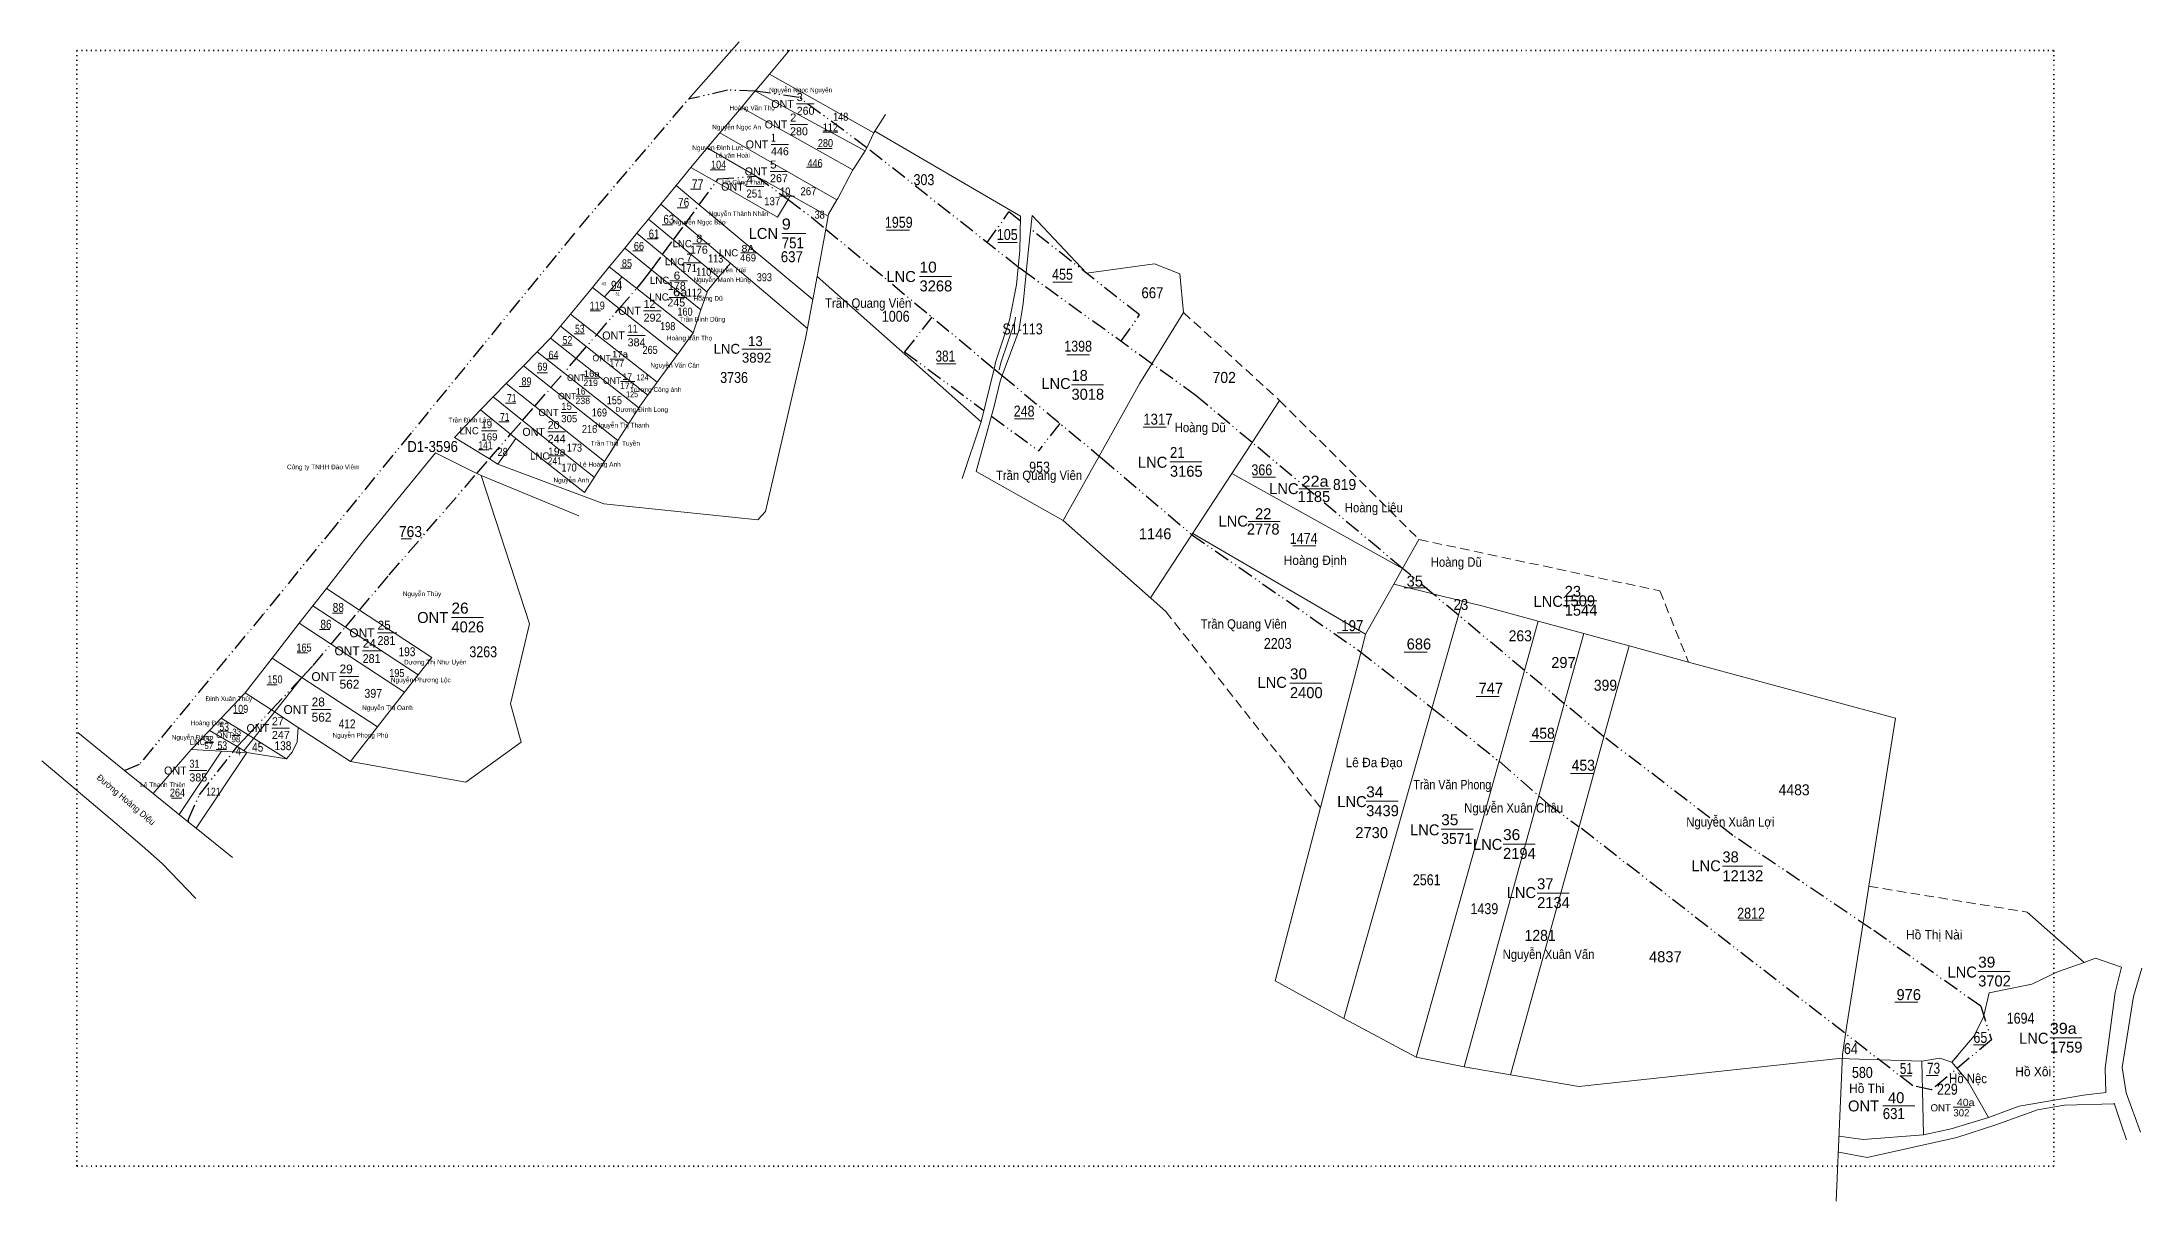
# Model space of a CAD drawing. Header units: metres. Extents: x 536934 to 538680, y 1837488 to 1837881.
# Drawn here: x 538011 to 538680, y 1837511 to 1837881 of the extents above; entities that cross this region are included whole.
import ezdxf
from ezdxf.enums import TextEntityAlignment as Align

# ---------------------------------------------------------------- set-up
doc = ezdxf.new("R2010")
doc.units = ezdxf.units.M
for name, pattern in [('DASH_DOUBLE_DOT', [9.2, 5, -1.2, 0.3, -1.2, 0.3, -1.2]), ('DOTTED', [1.5, 0.3, -1.2]), ('MEDIUM_DASHED', [4.5, 3, -1.5])]:
    doc.linetypes.add(name, pattern=pattern)
for name, color, linetype, lineweight in [('12', 7, 'Continuous', 13), ('22', 7, 'Continuous', 13), ('62', 7, 'Continuous', 13)]:
    doc.layers.add(name, color=color, linetype=linetype, lineweight=lineweight)
doc.layers.add('14', color=7, linetype='Continuous')
doc.layers.add('63', color=7, linetype='Continuous')

msp = doc.modelspace()

# ---------------------------------------------------------------- linework, layer by layer
at = {"layer": '12'}
for p, q in [((538251.52, 1837861.05), (538257.09, 1837861.05)), ((538249.41, 1837854.51), (538254.99, 1837854.51)), ((538243.34, 1837848.14), (538248.91, 1837848.14)), ((538243.03, 1837839.55), (538248.6, 1837839.55)), ((538235.51, 1837834.67), (538241.09, 1837834.67)), ((538218.36, 1837816.39), (538223.93, 1837816.39)), ((538246.78, 1837819.75), (538254.43, 1837819.75)), ((538215.35, 1837810.42), (538220.92, 1837810.42)), ((538233.69, 1837813.58), (538238.71, 1837813.58)), ((538211.09, 1837804.62), (538216.68, 1837804.62)), ((538290.71, 1837806.01), (538300.91, 1837806.01)), ((538210.89, 1837799.31), (538216.48, 1837799.31)), ((538202.72, 1837795.09), (538208.3, 1837795.09)), ((538197.62, 1837787.21), (538203.19, 1837787.21)), ((538234.06, 1837782.83), (538243.24, 1837782.83)), ((538192.05, 1837779.71), (538196.57, 1837779.71)), ((538184, 1837773.63), (538188.52, 1837773.63)), ((538195.4, 1837772.53), (538199.92, 1837772.53)), ((538339.14, 1837771.47), (538349.34, 1837771.47)), ((538176.45, 1837762.66), (538181.46, 1837762.66)), ((538181.14, 1837767.88), (538185.66, 1837767.88)), ((538150.99, 1837756.85), (538156.01, 1837756.85)), ((538172.14, 1837756.46), (538177.71, 1837756.46)), ((538172.38, 1837748.8), (538177.4, 1837748.8)), ((538370.54, 1837746.91), (538380.74, 1837746.91)), ((538411.58, 1837738.3), (538421.78, 1837738.3)), ((538395.43, 1837727.94), (538405.63, 1837727.94)), ((538496.41, 1837702.62), (538506.61, 1837702.62)), ((538141.45, 1837697.29), (538151.65, 1837697.29)), ((538117.88, 1837692.38), (538124.07, 1837692.38)), ((538113.14, 1837686.63), (538119.34, 1837686.63)), ((538105.77, 1837678.44), (538111.97, 1837678.44)), ((538408.8, 1837676.33), (538419, 1837676.33)), ((538084.2, 1837662.02), (538089.78, 1837662.02)), ((538096.87, 1837667.91), (538103.07, 1837667.91)), ((538062.84, 1837657.41), (538065.55, 1837657.41)), ((538071.48, 1837659.7), (538074.19, 1837659.7)), ((538057.89, 1837648.48), (538063.47, 1837648.48)), ((538433.11, 1837638.69), (538443.31, 1837638.69)), ((538457.03, 1837629.81), (538467.23, 1837629.81)), ((538476.75, 1837625.06), (538486.95, 1837625.06)), ((538546.69, 1837617.95), (538559.44, 1837617.95)), ((538487.61, 1837609.38), (538497.81, 1837609.38)), ((538628.23, 1837584.39), (538638.43, 1837584.39)), ((538651.06, 1837563.29), (538661.26, 1837563.29)), ((538597.82, 1837541.54), (538608.02, 1837541.54)), ((538620.28, 1837541.17), (538625.8, 1837541.17))]:
    msp.add_line(p, q, dxfattribs=at)
at = {"layer": '22'}
for p, q in [((538217.01, 1837862.54), (538233.21, 1837880.8)), ((538242.87, 1837870.59), (538276.15, 1837851.8)), ((538233.89, 1837859.96), (538269.47, 1837840.01)), ((538279.88, 1837857.64), (538276.41, 1837852.35)), ((538227.03, 1837851.84), (538264.36, 1837830.46)), ((538276.41, 1837852.35), (538322.85, 1837825.25)), ((538217.81, 1837840.76), (538225.82, 1837836.17)), ((538208.22, 1837829.11), (538215.85, 1837822.64)), ((538249.58, 1837831.93), (538261.59, 1837825.22)), ((538215.85, 1837822.64), (538254.97, 1837789.49)), ((538322.67, 1837814.21), (538322.85, 1837825.25)), ((538325.45, 1837814.71), (538326.58, 1837825.44)), ((538191.79, 1837809.13), (538200.53, 1837802.24)), ((538196.69, 1837815.09), (538205.21, 1837808.2)), ((538230.4, 1837810.31), (538226.65, 1837805.76)), ((538325.45, 1837814.71), (538324.7, 1837807.15)), ((538195.89, 1837805.9), (538190.22, 1837799.54)), ((538310.34, 1837759.67), (538258.04, 1837806.06)), ((538176.22, 1837790.2), (538204.09, 1837768.23)), ((538220.97, 1837795.44), (538218.54, 1837788.05)), ((538168.83, 1837782.04), (538197.92, 1837759.11)), ((538213.53, 1837781.18), (538207.04, 1837772.28)), ((538310.34, 1837759.67), (538314.44, 1837776.63)), ((538150.74, 1837763.46), (538160.33, 1837755.71)), ((538154.7, 1837767.64), (538164.15, 1837760.13)), ((538164.15, 1837760.13), (538186.97, 1837741.99)), ((538310.34, 1837759.67), (538304.3, 1837741.64)), ((538183.9, 1837737.19), (538162.02, 1837754.34)), ((538183.9, 1837737.19), (538193.29, 1837751.87)), ((538336.53, 1837728.24), (538347.98, 1837748.76)), ((538150.92, 1837742.6), (538149.57, 1837743.26)), ((538182.08, 1837729.7), (538150.92, 1837742.6)), ((538156.27, 1837746.16), (538153.53, 1837747.84)), ((538390.23, 1837743.23), (538364.29, 1837703.59)), ((538390.23, 1837743.23), (538444.72, 1837712.93)), ((538369.2, 1837699.23), (538336.53, 1837728.24)), ((538432.93, 1837691.97), (538377.84, 1837724.11)), ((538101.57, 1837706.53), (538112.15, 1837699.62)), ((538093.78, 1837678.17), (538075.22, 1837654.79)), ((538037.24, 1837648.53), (538022.33, 1837660.59)), ((538046.38, 1837641.14), (538058.48, 1837655.18)), ((538064.27, 1837661.29), (538058.48, 1837655.18)), ((538037.24, 1837648.53), (538046.38, 1837641.14)), ((538068.11, 1837654.69), (538054.6, 1837634.49)), ((538076.25, 1837654.28), (538060.07, 1837630.07)), ((538057.63, 1837632.04), (538046.38, 1837641.14)), ((538060.07, 1837630.07), (538057.63, 1837632.04)), ((538060.07, 1837630.07), (538071.63, 1837620.73)), ((538584.93, 1837557.97), (538582.96, 1837511.23)), ((538619.86, 1837555.46), (538621.63, 1837557.5)), ((538624.91, 1837549.48), (538619.86, 1837555.46)), ((538464.31, 1837554.05), (538479.09, 1837551.48)), ((538641.35, 1837541.43), (538631.58, 1837537.89))]:
    msp.add_line(p, q, dxfattribs=at)
at = {"layer": '22', "linetype": 'DASH_DOUBLE_DOT', "lineweight": 25}
for p, q in [((538182.28, 1837821.67), (538217.01, 1837862.54)), ((538312.29, 1837816.82), (538319.17, 1837826.63)), ((538322.83, 1837823.75), (538319.17, 1837826.63)), ((538360.86, 1837793.76), (538326.13, 1837821.15)), ((538294.64, 1837793.09), (538285.93, 1837781.95)), ((538354.93, 1837785.31), (538360.86, 1837793.76)), ((538285.93, 1837781.95), (538311.21, 1837763.28)), ((538313.64, 1837761.48), (538328.59, 1837750.45)), ((538335.42, 1837759.19), (538328.59, 1837750.45)), ((538430.86, 1837686.66), (538454.13, 1837668.41))]:
    msp.add_line(p, q, dxfattribs=at)
at = {"layer": '22', "linetype": 'MEDIUM_DASHED'}
for p, q in [((538369.2, 1837699.23), (538418.52, 1837636.7)), ((538593.39, 1837611.58), (538643.88, 1837603.35))]:
    msp.add_line(p, q, dxfattribs=at)
at = {"layer": '22', "linetype": 'DOTTED', "lineweight": 35}
msp.add_lwpolyline([(538021.97, 1837878.07), (538652.34, 1837878.07), (538652.34, 1837522.31), (538021.97, 1837522.31)], close=True, dxfattribs=at)
at = {"layer": '22'}
for points in [[(538222.96, 1837847.03), (538227.03, 1837851.84), (538233.89, 1837859.96), (538237.8, 1837864.59), (538238.28, 1837865.16), (538242.87, 1837870.59), (538249.28, 1837878.17)], [(538238.28, 1837865.16), (538239.67, 1837864.41), (538273.32, 1837846.14)], [(538276.41, 1837852.35), (538276.15, 1837851.8), (538273.93, 1837847.1), (538273.32, 1837846.14)], [(538173.05, 1837786.34), (538179.4, 1837794.06), (538186.39, 1837802.56), (538191.79, 1837809.13), (538196.69, 1837815.09), (538200.61, 1837819.86), (538204.28, 1837824.32), (538208.22, 1837829.11), (538213.12, 1837835.06), (538217.81, 1837840.76), (538222.96, 1837847.03)], [(538222.96, 1837847.03), (538238.6, 1837838.07), (538249.58, 1837831.93)], [(538273.32, 1837846.14), (538269.72, 1837840.48), (538269.47, 1837840.01)], [(538225.82, 1837836.17), (538245.44, 1837824.93), (538248.76, 1837830.54), (538249.58, 1837831.93)], [(538269.47, 1837840.01), (538264.64, 1837830.94), (538264.36, 1837830.46)], [(538256.69, 1837798.74), (538220.48, 1837828.92), (538213.12, 1837835.06)], [(538264.36, 1837830.46), (538261.71, 1837825.85), (538261.59, 1837825.22)], [(538226.65, 1837805.76), (538212.23, 1837817.72), (538204.28, 1837824.32)], [(538256.69, 1837798.74), (538258.04, 1837806.06), (538260.84, 1837821.17), (538261.59, 1837825.22)], [(538326.58, 1837825.44), (538343.98, 1837807.07), (538365.57, 1837810.07), (538373.69, 1837806.88), (538374.81, 1837794.59)], [(538222.96, 1837801.07), (538208.76, 1837813.01), (538200.61, 1837819.86)], [(538314.44, 1837776.63), (538315.01, 1837779), (538319.38, 1837792.1), (538321.56, 1837803.33), (538322.14, 1837809.05), (538322.67, 1837814.21)], [(538186.39, 1837802.56), (538194.97, 1837795.8), (538213.53, 1837781.18)], [(538205.21, 1837808.2), (538220.97, 1837795.44), (538222.96, 1837801.07)], [(538226.65, 1837805.76), (538223.09, 1837801.44), (538222.96, 1837801.07)], [(538324.7, 1837807.15), (538323.74, 1837797.41), (538322.34, 1837788.67), (538317.08, 1837774.43)], [(538156.27, 1837746.16), (538190.06, 1837733.55), (538239.13, 1837728.46), (538241.63, 1837731.13), (538254.38, 1837786.28), (538256.69, 1837798.74)], [(538200.53, 1837802.24), (538218.54, 1837788.05), (538213.53, 1837781.18)], [(538179.4, 1837794.06), (538187.77, 1837787.47), (538207.04, 1837772.28)], [(538316.09, 1837776.23), (538316.65, 1837778.53), (538321.03, 1837791.67), (538321.31, 1837793.11)], [(538347.98, 1837748.76), (538360.93, 1837771.97), (538364.76, 1837778.21), (538374.81, 1837794.59)], [(538150.74, 1837763.46), (538154.7, 1837767.64), (538158.93, 1837771.95), (538164.42, 1837777.54), (538173.05, 1837786.34), (538181.23, 1837779.9), (538201.17, 1837764.18)], [(538164.42, 1837777.54), (538173.18, 1837770.58), (538194.45, 1837753.68)], [(538158.93, 1837771.95), (538168.08, 1837764.68), (538190.22, 1837747.07)], [(538207.04, 1837772.28), (538201.5, 1837764.69), (538201.17, 1837764.18)], [(538317.08, 1837774.43), (538316.41, 1837772.61), (538314.54, 1837764.66), (538313.02, 1837759.27)], [(538153.53, 1837747.84), (538142.41, 1837754.65), (538150.74, 1837763.46)], [(538201.17, 1837764.18), (538194.45, 1837753.68), (538190.22, 1837747.07)], [(538405.48, 1837766.5), (538396.7, 1837753.1), (538390.23, 1837743.23)], [(538160.33, 1837755.71), (538162.02, 1837754.34), (538156.27, 1837746.16)], [(538336.53, 1837728.24), (538308.75, 1837743.86), (538313.02, 1837759.27)], [(538149.57, 1837743.26), (538136.35, 1837749.76), (538113.53, 1837721.88), (538101.57, 1837706.53)], [(538109.27, 1837651.33), (538146.04, 1837644.83), (538163.65, 1837657.54), (538160.33, 1837669.75), (538166.36, 1837695.3), (538150.92, 1837742.6)], [(538432.93, 1837691.97), (538441.93, 1837707.97), (538444.72, 1837712.93), (538449.92, 1837722.17)], [(538101.57, 1837706.53), (538097.25, 1837700.99), (538092.93, 1837695.45), (538084.3, 1837684.37), (538075.66, 1837673.29), (538068.02, 1837665.24), (538064.27, 1837661.29)], [(538426.02, 1837569.41), (538454.5, 1837669.73), (538462.53, 1837698.03), (538463.8, 1837702.5)], [(538441.93, 1837707.97), (538454.38, 1837704.86), (538463.8, 1837702.5)], [(538463.8, 1837702.5), (538469.93, 1837700.97), (538487.97, 1837696.08)], [(538092.93, 1837695.45), (538103.08, 1837688.81), (538126.53, 1837673.49)], [(538097.25, 1837700.99), (538107.62, 1837694.22), (538130.85, 1837679.04)], [(538112.15, 1837699.62), (538135.17, 1837684.58), (538130.85, 1837679.04)], [(538487.97, 1837696.08), (538483.59, 1837680.42), (538475.47, 1837651.45), (538449.06, 1837557.12), (538426.02, 1837569.41)], [(538535.89, 1837683.07), (538516.93, 1837688.22), (538502.45, 1837692.15), (538487.97, 1837696.08)], [(538432.93, 1837691.97), (538431.9, 1837688), (538418.52, 1837636.7)], [(538449.06, 1837557.12), (538464.31, 1837554.05), (538488.15, 1837640.39), (538496.28, 1837669.8), (538502.45, 1837692.15)], [(538084.3, 1837684.37), (538093.78, 1837678.17), (538117.9, 1837662.41)], [(538516.93, 1837688.22), (538508.91, 1837659.24), (538500.97, 1837630.56), (538479.09, 1837551.48)], [(538593.39, 1837611.58), (538601.85, 1837665.18), (538535.89, 1837683.07)], [(538130.85, 1837679.04), (538126.53, 1837673.49), (538117.9, 1837662.41), (538109.27, 1837651.33)], [(538075.66, 1837673.29), (538084.06, 1837667.8), (538092.62, 1837662.21), (538109.27, 1837651.33)], [(538068.02, 1837665.24), (538076.63, 1837659.88), (538088.91, 1837652.22)], [(538092.62, 1837662.21), (538092.24, 1837657.67), (538090.66, 1837654.35), (538088.91, 1837652.22)], [(538088.91, 1837652.22), (538076.25, 1837654.28), (538071.88, 1837654.5), (538058.48, 1837655.18)], [(538064.27, 1837661.29), (538073.13, 1837656.11), (538076.25, 1837654.28)], [(538010.9, 1837651.54), (538034.13, 1837631.96), (538042.89, 1837624.53), (538049.18, 1837618.81), (538059.92, 1837607.72)], [(538418.52, 1837636.7), (538404.11, 1837581.44), (538426.02, 1837569.41)], [(538593.39, 1837611.58), (538591.01, 1837596.49), (538586.39, 1837567.25), (538584.93, 1837557.97)], [(538583.78, 1837556.69), (538610.31, 1837555.81), (538616.03, 1837556.73), (538619.86, 1837555.46), (538626.99, 1837563.89), (538629.89, 1837569.94), (538631.76, 1837577.66), (538645.33, 1837580.36), (538653.49, 1837584.31), (538662.07, 1837587.28), (538643.88, 1837603.35)], [(538668.96, 1837545.86), (538668.69, 1837553.58), (538671.92, 1837577.72), (538673.97, 1837585.83), (538665.65, 1837588.62), (538662.07, 1837587.28)], [(538680.47, 1837585.47), (538677.75, 1837576.39), (538674.1, 1837553.77), (538675.39, 1837545.71), (538679.97, 1837533.15)], [(538583.78, 1837556.69), (538500.93, 1837547.69), (538479.09, 1837551.48)], [(538583.83, 1837531.87), (538591.53, 1837530.87), (538610.85, 1837532.32), (538610.31, 1837555.81)], [(538624.91, 1837549.48), (538631.58, 1837537.89), (538619.64, 1837534.22), (538610.85, 1837532.32)], [(538671.63, 1837542.25), (538655.77, 1837541.74), (538647.2, 1837540.3), (538633.82, 1837535.52)], [(538641.35, 1837541.43), (538661.8, 1837544.99), (538668.96, 1837545.86)], [(538671.58, 1837542.41), (538673.71, 1837536.02), (538675.52, 1837530.72)], [(538633.82, 1837535.52), (538621.45, 1837531.44), (538607.66, 1837528.36), (538592.79, 1837525.08), (538583.78, 1837526.8)]]:
    msp.add_lwpolyline(points, dxfattribs=at)
at = {"layer": '22', "linetype": 'DASH_DOUBLE_DOT', "lineweight": 25}
for points in [[(538238.28, 1837865.16), (538229.51, 1837865.42), (538217.01, 1837862.54)], [(538273.93, 1837847.1), (538252.26, 1837863.15), (538238.28, 1837865.16)], [(538324.7, 1837807.15), (538322.8, 1837808.53), (538322.14, 1837809.05), (538273.93, 1837847.1)], [(538200.53, 1837802.24), (538202.5, 1837804.52), (538205.21, 1837808.2), (538208.76, 1837813.01), (538212.23, 1837817.72), (538215.85, 1837822.64), (538220.48, 1837828.92), (538225.82, 1837836.17)], [(538225.82, 1837836.17), (538226.53, 1837837.13), (538238.6, 1837838.07), (538248.76, 1837830.54)], [(538248.76, 1837830.54), (538256.28, 1837824.96), (538260.84, 1837821.17), (538314.44, 1837776.63), (538317.08, 1837774.43), (538347.98, 1837748.76), (538348.93, 1837747.97)], [(538180.64, 1837819.8), (538128.6, 1837756.13), (538104.13, 1837726.19), (538081.47, 1837698.39), (538041.91, 1837650.45), (538037.24, 1837648.53)], [(538396.7, 1837753.1), (538378.93, 1837767.97), (538364.76, 1837778.21), (538324.7, 1837807.15)], [(538112.15, 1837699.62), (538121.62, 1837710.91), (538149.57, 1837743.26), (538153.53, 1837747.84), (538160.33, 1837755.71), (538164.15, 1837760.13), (538168.08, 1837764.68), (538173.18, 1837770.58), (538181.23, 1837779.9), (538187.77, 1837787.47), (538194.97, 1837795.8), (538200.53, 1837802.24)], [(538508.91, 1837659.24), (538496.28, 1837669.8), (538483.59, 1837680.42), (538462.53, 1837698.03), (538454.38, 1837704.86), (538444.72, 1837712.93), (538396.7, 1837753.1)], [(538348.93, 1837747.97), (538377.43, 1837723.79), (538430.86, 1837686.66)], [(538093.78, 1837678.17), (538097.36, 1837681.99), (538103.08, 1837688.81), (538107.62, 1837694.22), (538112.15, 1837699.62)], [(538073.13, 1837656.11), (538073.33, 1837656.36), (538076.63, 1837659.88), (538084.06, 1837667.8), (538093.78, 1837678.17)], [(538454.17, 1837668.38), (538475.47, 1837651.45), (538488.15, 1837640.39)], [(538057.63, 1837632.04), (538057.56, 1837633), (538061.14, 1837640.79), (538071.88, 1837654.5), (538073.13, 1837656.11)], [(538488.15, 1837640.39), (538490.93, 1837637.97), (538500.97, 1837630.56)]]:
    msp.add_lwpolyline(points, dxfattribs=at)
at = {"layer": '22', "linetype": 'MEDIUM_DASHED'}
for points in [[(538374.81, 1837794.59), (538405.48, 1837766.5), (538449.92, 1837722.17)], [(538449.92, 1837722.17), (538526.73, 1837705.78), (538535.89, 1837683.07)]]:
    msp.add_lwpolyline(points, dxfattribs=at)
at = {"layer": '62'}
for p, q in [((538259.86, 1837852), (538264.63, 1837852)), ((538258.03, 1837846.88), (538262.8, 1837846.88)), ((538223.93, 1837840.06), (538228.7, 1837840.06)), ((538254.61, 1837840.91), (538259.38, 1837840.91)), ((538217.69, 1837833.84), (538220.99, 1837833.84)), ((538246.05, 1837831.65), (538250.82, 1837831.65)), ((538208.64, 1837822.5), (538211.94, 1837822.5)), ((538213.41, 1837827.87), (538216.71, 1837827.87)), ((538203.88, 1837817.99), (538207.18, 1837817.99)), ((538280.16, 1837820.81), (538287.49, 1837820.81)), ((538315.62, 1837816.91), (538321.79, 1837816.91)), ((538199.23, 1837814.22), (538202.53, 1837814.22)), ((538195.32, 1837808.73), (538198.62, 1837808.73)), ((538333.23, 1837804.23), (538339.4, 1837804.23)), ((538191.89, 1837801.54), (538195.19, 1837801.54)), ((538185.66, 1837795.08), (538188.96, 1837795.08)), ((538176.61, 1837784.13), (538179.91, 1837784.13)), ((538180.55, 1837787.77), (538183.85, 1837787.77)), ((538172.09, 1837779.74), (538175.39, 1837779.74)), ((538296.06, 1837778.14), (538302.23, 1837778.14)), ((538337.61, 1837781.09), (538344.94, 1837781.09)), ((538163.04, 1837770.96), (538166.34, 1837770.96)), ((538168.79, 1837775.35), (538172.09, 1837775.35)), ((538158.64, 1837765.6), (538161.94, 1837765.6)), ((538156.57, 1837759.63), (538159.87, 1837759.63)), ((538321, 1837760.59), (538327.17, 1837760.59)), ((538362.05, 1837757.93), (538369.38, 1837757.93)), ((538150.09, 1837750.73), (538153.39, 1837750.73)), ((538396.91, 1837741.99), (538404.24, 1837741.99)), ((538125.39, 1837722.33), (538128.69, 1837722.33)), ((538409.72, 1837720.15), (538417.05, 1837720.15)), ((538445.17, 1837706.75), (538452.5, 1837706.75)), ((538103.51, 1837698.7), (538106.81, 1837698.7)), ((538099.35, 1837693.46), (538102.65, 1837693.46)), ((538423.9, 1837692.37), (538431.23, 1837692.37)), ((538092.26, 1837686.02), (538095.56, 1837686.02)), ((538445.17, 1837686.28), (538452.5, 1837686.28)), ((538082.61, 1837675.79), (538085.91, 1837675.79)), ((538468.14, 1837672.15), (538475.47, 1837672.15)), ((538071.97, 1837666.65), (538075.27, 1837666.65)), ((538066.47, 1837655.19), (538069.77, 1837655.19)), ((538067.08, 1837661.04), (538070.38, 1837661.04)), ((538485.25, 1837657.77), (538492.58, 1837657.77)), ((538498.21, 1837647.53), (538505.54, 1837647.53)), ((538052.17, 1837639.72), (538055.47, 1837639.72)), ((538552, 1837600.73), (538559.33, 1837600.73)), ((538601.62, 1837574.66), (538608.95, 1837574.66)), ((538626.7, 1837561.01), (538630.55, 1837561.01)), ((538603.23, 1837551.1), (538607.08, 1837551.1)), ((538611.67, 1837551.21), (538615.52, 1837551.21))]:
    msp.add_line(p, q, dxfattribs=at)
at = {"layer": '62', "linetype": 'DASH_DOUBLE_DOT', "lineweight": 25}
msp.add_line((538550.03, 1837627.8), (538508.91, 1837659.24), dxfattribs=at)
for points in [[(538629.05, 1837573.32), (538632.46, 1837562.62), (538613.35, 1837546.7), (538607.4, 1837547.92), (538500.97, 1837630.56)], [(538629.05, 1837573.32), (538594.14, 1837598.03), (538550.03, 1837627.8)]]:
    msp.add_lwpolyline(points, dxfattribs=at)

# ---------------------------------------------------------------- texts
at = {"layer": '12'}
for s, height, width, p in [('3', 2.55, 1.05, (538251.52, 1837861.96)), ('2', 2.55, 1.05, (538249.41, 1837855.42)), ('1', 2.55, 0.8, (538243.34, 1837849.06)), ('5', 2.55, 1.1, (538243.03, 1837840.46)), ('4', 2.55, 1.1, (538235.51, 1837835.58)), ('251', 2.551, 0.9, (538235.51, 1837831.2)), ('9', 3.5, 1.1, (538246.78, 1837821)), ('8', 2.55, 1.05, (538219.45, 1837816.82)), ('8A', 2.3, 1.1, (538233.93, 1837813.79)), ('751', 3.5, 0.9, (538246.78, 1837815)), ('171', 2.551, 0.9, (538214.62, 1837807.43)), ('10', 3.5, 1.05, (538290.71, 1837807.26)), ('6a', 2.55, 1.2, (538212.11, 1837799.73)), ('6', 2.55, 1.1, (538212.31, 1837805.04)), ('11', 2.551, 0.85, (538197.62, 1837788.12)), ('17a', 2.07, 1.1, (538192.64, 1837780.25)), ('16a', 2.07, 1.1, (538183.63, 1837774.02)), ('19a', 2.3, 1.1, (538172.19, 1837749.12)), ('21', 3.5, 0.9, (538370.54, 1837748.16)), ('241', 2.3, 0.9, (538172.08, 1837746.08)), ('22a', 3.5, 1.1, (538412.52, 1837738.99)), ('26', 3.5, 1.05, (538141.45, 1837698.54)), ('281', 2.835, 0.9, (538117.88, 1837688.54)), ('281', 2.835, 0.9, (538113.14, 1837682.78)), ('30', 3.5, 1.05, (538408.8, 1837677.58)), ('31', 2.551, 0.85, (538057.89, 1837649.39)), ('34', 3.5, 1.05, (538433.11, 1837639.94)), ('3571', 3.5, 0.95, (538457.03, 1837625.06)), ('35', 3.5, 1.05, (538457.03, 1837631.06)), ('36', 3.5, 1.05, (538476.75, 1837626.31)), ('39', 3.5, 1.05, (538628.23, 1837585.64)), ('39a', 3.5, 1.1, (538651.06, 1837564.54)), ('40a', 2.3, 1.1, (538621.43, 1837541.52)), ('631', 3.5, 0.9, (538597.82, 1837537.35))]:
    msp.add_text(s, height=height, dxfattribs=dict(at, width=width)).set_placement(p)
for s, height, p in [('ONT', 2.551, (538248.53, 1837853.24)), ('ONT', 2.551, (538250.63, 1837859.78)), ('ONT', 2.551, (538242.46, 1837846.87)), ('ONT', 2.551, (538234.63, 1837833.39)), ('ONT', 2.551, (538242.15, 1837838.26)), ('LNC', 2.3, (538218.1, 1837815.35)), ('LCN', 3.5, (538245.58, 1837818)), ('LNC', 2.3, (538215.67, 1837809.63)), ('LNC', 2.3, (538232.9, 1837812.43)), ('LNC', 2.3, (538210.91, 1837803.66)), ('LNC', 3.5, (538289.51, 1837804.26)), ('ONT', 2.551, (538201.84, 1837793.81)), ('LNC', 2.3, (538210.71, 1837798.35)), ('ONT', 2.551, (538196.73, 1837785.94)), ('LNC', 3.15, (538233.47, 1837781.39)), ('ONT', 2.067, (538192.23, 1837778.97)), ('ONT', 2.067, (538181.27, 1837766.85)), ('ONT', 2.067, (538184.14, 1837772.72)), ('ONT', 2.067, (538195.58, 1837771.79)), ('LNC', 3.5, (538338.89, 1837770.14)), ('ONT', 2.296, (538175.65, 1837761.52)), ('LNC', 2.3, (538150.19, 1837755.7)), ('ONT', 2.551, (538171.25, 1837755.2)), ('LNC', 2.3, (538172.67, 1837747.65)), ('LNC', 3.5, (538369.69, 1837745.04)), ('LNC', 3.5, (538411.54, 1837736.63)), ('LNC', 3.5, (538395.39, 1837726.27)), ('LNC', 3.5, (538495.83, 1837700.69)), ('ONT', 3.5, (538140.41, 1837695.54)), ('ONT', 2.835, (538116.9, 1837690.97)), ('ONT', 2.835, (538112.17, 1837685.21)), ('ONT', 2.835, (538104.79, 1837677.02)), ('LNC', 3.5, (538407.82, 1837674.85)), ('ONT', 2.835, (538095.9, 1837666.5)), ('ONT', 2.551, (538083.31, 1837660.74)), ('LNC', 1.86, (538062.93, 1837656.6)), ('ONT', 1.86, (538071.7, 1837658.84)), ('ONT', 2.551, (538057.01, 1837647.2)), ('LNC', 3.5, (538433.25, 1837636.83)), ('LNC', 3.5, (538456.47, 1837627.82)), ('LNC', 3.5, (538476.51, 1837623.19)), ('LNC', 3.5, (538546.18, 1837616.36)), ('LNC', 3.5, (538487.26, 1837607.83)), ('LNC', 3.5, (538627.83, 1837582.48)), ('LNC', 3.5, (538650.66, 1837561.38)), ('ONT', 3.5, (538596.62, 1837539.79)), ('ONT', 2.296, (538619.53, 1837539.8))]:
    msp.add_text(s, height=height, dxfattribs=at).set_placement(p, align=Align.RIGHT)
for s, height, p in [('260', 2.551, (538251.52, 1837857.59)), ('280', 2.551, (538249.41, 1837851.05)), ('446', 2.551, (538243.34, 1837844.69)), ('267', 2.551, (538243.03, 1837836.09)), ('176', 2.551, (538217.49, 1837813.3)), ('7', 2.55, (538216.33, 1837810.72)), ('469', 2.3, (538233.45, 1837810.82)), ('178', 2.551, (538210.48, 1837801.77)), ('3268', 3.5, (538290.71, 1837801.26)), ('12', 2.551, (538202.72, 1837796)), ('245', 2.55, (538210.28, 1837796.46)), ('292', 2.551, (538202.72, 1837791.63)), ('384', 2.551, (538197.62, 1837783.75)), ('13', 3.15, (538236.02, 1837783.83)), ('177', 2.07, (538191.85, 1837777.3)), ('3892', 3.15, (538234.06, 1837778.56)), ('18', 3.5, (538339.14, 1837772.72)), ('16', 2.067, (538181.14, 1837768.37)), ('219', 2.07, (538183.52, 1837771.08)), ('177', 2.07, (538195.2, 1837770.12)), ('17', 2.067, (538195.99, 1837773.07)), ('3018', 3.5, (538339.14, 1837766.72)), ('15', 2.296, (538176.45, 1837763.49)), ('238', 2.07, (538181.02, 1837765.33)), ('19', 2.296, (538150.99, 1837757.66)), ('169', 2.296, (538150.99, 1837753.73)), ('20', 2.551, (538172.14, 1837757.38)), ('244', 2.551, (538172.14, 1837753.01)), ('305', 2.296, (538176.45, 1837759.55)), ('3165', 3.5, (538370.54, 1837742.16)), ('1185', 3.5, (538411.22, 1837734.1)), ('22', 3.5, (538397.67, 1837728.63)), ('2778', 3.5, (538395.07, 1837723.74)), ('23', 3.5, (538496.41, 1837703.87)), ('25', 2.835, (538117.88, 1837693.4)), ('4026', 3.5, (538141.45, 1837692.54)), ('1544', 3.5, (538496.41, 1837697.87)), ('24', 2.835, (538113.14, 1837687.64)), ('29', 2.835, (538105.77, 1837679.45)), ('562', 2.835, (538105.77, 1837674.59)), ('2400', 3.5, (538408.8, 1837671.58)), ('28', 2.835, (538096.87, 1837668.93)), ('33', 1.86, (538071.6, 1837659.94)), ('27', 2.551, (538084.2, 1837662.93)), ('562', 2.835, (538096.87, 1837664.07)), ('57', 1.86, (538062.71, 1837655.38)), ('32', 1.86, (538062.84, 1837657.64)), ('98', 1.86, (538071.36, 1837657.53)), ('247', 2.551, (538084.2, 1837658.56)), ('385', 2.551, (538057.89, 1837645.01)), ('3439', 3.5, (538433.11, 1837633.94)), ('2194', 3.5, (538476.75, 1837620.31)), ('38', 3.5, (538546.69, 1837619.2)), ('12132', 3.5, (538546.69, 1837613.2)), ('37', 3.5, (538487.61, 1837610.63)), ('2134', 3.5, (538487.61, 1837604.63)), ('3702', 3.5, (538628.23, 1837579.64)), ('1759', 3.5, (538651.06, 1837558.54)), ('40', 3.5, (538599.49, 1837542.42)), ('302', 2.296, (538620.33, 1837538.2))]:
    msp.add_text(s, height=height, dxfattribs=at).set_placement(p)
at = {"layer": '14'}
for s, height, width, p in [('148', 2.55, 0.85, (538263.14, 1837855.7)), ('280', 2.551, 0.85, (538258.28, 1837847.29)), ('112', 2.55, 0.85, (538259.85, 1837852.33)), ('104', 2.551, 0.85, (538224.22, 1837840.42)), ('446', 2.551, 0.85, (538254.96, 1837840.89)), ('77', 2.835, 0.9, (538218.03, 1837834.14)), ('303', 3.5, 0.85, (538288.78, 1837835.16)), ('76', 2.835, 0.85, (538213.69, 1837828.27)), ('137', 2.551, 0.9, (538241.16, 1837828.75)), ('10', 2.551, 0.85, (538246.26, 1837831.86)), ('267', 2.551, 0.9, (538252.72, 1837831.94)), ('63', 2.835, 0.8, (538209.07, 1837822.85)), ('38', 2.551, 0.85, (538257.24, 1837824.46)), ('1959', 3.5, 0.85, (538279.65, 1837821.56)), ('66', 2.551, 0.85, (538199.62, 1837814.49)), ('61', 2.835, 0.8, (538204.34, 1837818.2)), ('105', 3.5, 0.85, (538315.35, 1837817.67)), ('85', 2.551, 0.85, (538195.8, 1837808.94)), ('113', 2.551, 0.85, (538223.28, 1837810.49)), ('637', 3.5, 0.9, (538246.46, 1837810.59)), ('94', 2.835, 0.85, (538192.32, 1837801.81)), ('110', 2.551, 0.85, (538219.47, 1837806.24)), ('393', 2.55, 0.85, (538238.8, 1837804.52)), ('455', 3.5, 0.85, (538332.96, 1837804.99)), ('667', 3.5, 0.9, (538361.45, 1837799.09)), ('119', 2.551, 0.85, (538185.5, 1837795.48)), ('160', 2.55, 0.85, (538213.51, 1837793.54)), ('112', 2.551, 0.85, (538216.49, 1837799.61)), ('53', 2.55, 0.8, (538180.86, 1837788.1)), ('198', 2.551, 0.85, (538207.99, 1837788.92)), ('1006', 3.5, 0.85, (538278.68, 1837791.6)), ('S1-113', 3.5, 0.85, (538317.14, 1837787.55)), ('64', 2.55, 0.85, (538172.39, 1837779.79)), ('52', 2.55, 0.8, (538176.92, 1837784.46)), ('265', 2.551, 0.85, (538202.38, 1837781.35)), ('381', 3.5, 0.8, (538295.79, 1837778.9)), ('1398', 3.5, 0.85, (538336.84, 1837782.05)), ('69', 2.55, 0.85, (538168.84, 1837776.01)), ('3736', 3.5, 0.85, (538227.15, 1837772.07)), ('702', 3.5, 0.95, (538384.13, 1837772.09)), ('89', 2.551, 0.85, (538163.78, 1837771.3)), ('125', 1.86, 0.85, (538197.13, 1837767.54)), ('124', 1.86, 0.85, (538200.48, 1837772.94)), ('71', 2.551, 0.8, (538156.93, 1837759.94)), ('71', 2.551, 0.8, (538159.16, 1837765.99)), ('169', 2.55, 0.85, (538186.2, 1837761.39)), ('155', 2.55, 0.85, (538190.97, 1837765.29)), ('248', 3.5, 0.85, (538320.73, 1837761.35)), ('1317', 3.5, 0.9, (538362.02, 1837758.77)), ('216', 2.551, 0.85, (538183.06, 1837756.11)), ('D1-3596', 3.5, 0.9, (538127.35, 1837750.06)), ('141', 2.551, 0.8, (538150.03, 1837750.94)), ('28', 2.55, 0.85, (538156.18, 1837748.83)), ('173', 2.55, 0.85, (538178.25, 1837750.16)), ('170', 2.55, 0.85, (538176.54, 1837743.83)), ('953', 3.5, 0.85, (538325.65, 1837743.48)), ('366', 3.5, 0.85, (538396.51, 1837742.62)), ('819', 3.5, 0.95, (538422.51, 1837737.96)), ('763', 3.5, 0.95, (538124.67, 1837722.94)), ('1474', 3.5, 0.85, (538408.76, 1837720.78)), ('88', 2.835, 0.85, (538103.58, 1837699.08)), ('23', 3.5, 0.9, (538460.97, 1837699.69)), ('86', 2.835, 0.85, (538099.66, 1837693.73)), ('197', 3.5, 0.9, (538425.17, 1837692.95)), ('165', 2.551, 0.85, (538092.02, 1837686.43)), ('2203', 3.5, 0.85, (538400.48, 1837687.26)), ('263', 3.5, 0.95, (538478.53, 1837689.71)), ('193', 2.835, 0.85, (538124.59, 1837684.96)), ('3263', 3.5, 0.85, (538147.16, 1837684.61)), ('150', 2.551, 0.85, (538082.76, 1837676.27)), ('195', 2.551, 0.85, (538121.62, 1837678.31)), ('399', 3.5, 0.95, (538505.68, 1837673.94)), ('109', 2.551, 0.85, (538071.82, 1837666.9)), ('397', 2.83, 0.9, (538113.68, 1837671.69)), ('53', 2.551, 0.8, (538067.48, 1837661.16)), ('412', 2.835, 0.85, (538105.49, 1837661.97)), ('458', 3.5, 0.95, (538485.83, 1837658.65)), ('53', 2.551, 0.8, (538066.88, 1837655.24)), ('4', 2.55, 0.85, (538072.68, 1837653.38)), ('45', 2.835, 0.85, (538077.87, 1837654.5)), ('138', 2.835, 0.85, (538085.03, 1837654.99)), ('453', 3.5, 0.95, (538498.62, 1837648.43)), ('264', 2.551, 0.85, (538051.67, 1837640.17)), ('121', 2.551, 0.8, (538063.26, 1837640.48)), ('4483', 3.5, 0.95, (538564.61, 1837640.6)), ('2561', 3.5, 0.85, (538447.99, 1837611.91)), ('1439', 3.5, 0.85, (538466.37, 1837602.7)), ('2812', 3.5, 0.85, (538551.4, 1837601.25)), ('1281', 3.5, 0.95, (538483.63, 1837594.18)), ('1694', 3.5, 0.85, (538637.33, 1837567.77)), ('64', 3.5, 0.85, (538585.43, 1837558.06)), ('65', 3.5, 0.85, (538626.73, 1837561.65)), ('51', 3.5, 0.8, (538603.26, 1837551.74)), ('73', 3.5, 0.8, (538611.93, 1837551.84)), ('580', 3.5, 0.85, (538587.99, 1837550.48)), ('229', 3.5, 0.85, (538615.09, 1837545.12))]:
    msp.add_text(s, height=height, dxfattribs=dict(at, width=width)).set_placement(p)
for s, p in [('1146', (538360.61, 1837722.24)), ('35', (538446, 1837707.14)), ('1509', (538495.66, 1837700.87)), ('686', (538446.02, 1837687.1)), ('297', (538492.1, 1837681.19)), ('747', (538468.95, 1837672.99)), ('2730', (538429.64, 1837626.95)), ('4837', (538523.29, 1837587.37)), ('976', (538602.19, 1837575.29))]:
    msp.add_text(s, height=3.5, dxfattribs=at).set_placement(p)
at = {"layer": '22'}
for s, width, p in [('43', 0.8, (538190.05, 1837803.2)), ('51', 0.75, (538194.49, 1837799.96))]:
    msp.add_text(s, height=1, dxfattribs=dict(at, width=width)).set_placement(p, align=Align.CENTER)
at = {"layer": '62'}
msp.add_text('Đường Hoàng Diệu', height=2, rotation=319.873, dxfattribs=at).set_placement((538037.07, 1837638.42), align=Align.CENTER)
at = {"layer": '63'}
for s, height, width, p in [('Nguyễn Ngọc Nguyên', 1.5, 0.9, (538252.79, 1837864.76)), ('Hoàng Văn Thọ', 1.5, 0.9, (538237.33, 1837859.05)), ('Nguyễn Ngọc An', 1.5, 0.9, (538232.38, 1837852.91)), ('Nguyễn Đình Lực', 1.5, 0.95, (538226.34, 1837846.33)), ('Lê văn Hoài', 1.5, 0.9, (538231.11, 1837843.89)), ('Hồ Công Thành', 1.5, 0.9, (538235.06, 1837835.32)), ('Nguyễn Ngọc Bảo', 1.5, 0.9, (538220.5, 1837822.61)), ('Nguyễn Thành Nhân', 1.5, 0.9, (538232.99, 1837825.32)), ('Nguyễn Trái', 1.5, 0.9, (538229.66, 1837807.39)), ('Nguyễn Mạnh Hùng', 1.5, 0.9, (538227.77, 1837804.25)), ('Hoàng Dũ', 1.5, 0.9, (538223.28, 1837798.3)), ('Trần Quang Viên', 3, 0.9, (538274.33, 1837796.04)), ('Trần Đình Dũng', 1.5, 0.9, (538221.49, 1837791.65)), ('Hoàng Văn Thọ', 1.5, 0.9, (538217.36, 1837785.66)), ('Nguyễn Văn Cân', 1.5, 0.9, (538212.71, 1837777)), ('Trương Công ánh', 1.5, 0.85, (538206.56, 1837769.23)), ('Dương Đình Long', 1.5, 0.95, (538202.17, 1837762.87)), ('Trần Đình Lâm', 1.5, 0.95, (538147.43, 1837759.48)), ('Nguyễn Thị Thanh', 1.5, 0.9, (538195.94, 1837757.87)), ('Hoàng Dũ', 3, 0.9, (538380.19, 1837756.39)), ('Trần Thái  Tuyền', 1.5, 0.9, (538193.72, 1837752.09)), ('Công ty TNHH Đào Viêm', 1.5, 0.95, (538100.59, 1837744.54)), ('Nguyễn Anh', 1.5, 0.9, (538179.65, 1837740.34)), ('Lê Hoàng Anh', 1.5, 0.9, (538188.83, 1837745.37)), ('Trần Quang Viên', 3, 0.9, (538328.8, 1837741.12)), ('Hoàng Liệu', 3, 0.9, (538435.53, 1837730.82)), ('Hoàng Định', 3, 0.95, (538416.86, 1837714.03)), ('Hoàng Dũ', 3, 0.9, (538461.82, 1837713.47)), ('Nguyễn Thùy', 1.5, 0.9, (538132.07, 1837704.1)), ('Trần Quang Viên', 3, 0.9, (538394.07, 1837693.72)), ('Dương Thị Như Uyên', 1.5, 0.9, (538136.31, 1837682.31)), ('Nguyễn Phương Lộc', 1.5, 0.9, (538131.69, 1837676.63)), ('Đinh Xuân Thủy', 1.5, 0.95, (538070.48, 1837670.64)), ('Nguyễn Thị Oanh', 1.5, 0.9, (538121.04, 1837667.76)), ('Hoàng Đức', 1.5, 0.9, (538063.55, 1837662.93)), ('Nguyễn Đông', 1.5, 0.9, (538058.56, 1837658.32)), ('Nguyễn Phong Phú', 1.5, 0.85, (538112.4, 1837659.01)), ('Lê Đa Đạo', 3, 0.95, (538435.63, 1837649.56)), ('Lê Thanh Thiên', 1.5, 0.9, (538049.45, 1837643.2)), ('Trần Văn Phong', 3, 0.85, (538460.57, 1837642.51)), ('Nguyễn Xuân Châu', 3, 0.9, (538480.12, 1837635.07)), ('Nguyễn Xuân Lợi', 3, 0.9, (538549.19, 1837630.61)), ('Hồ Thị Nài', 3, 0.95, (538614.23, 1837594.63)), ('Nguyễn Xuân Vấn', 3, 0.9, (538491.26, 1837588.39)), ('Hồ Thi', 3, 0.95, (538592.7, 1837545.64)), ('Hồ Nệc', 3, 0.9, (538625.01, 1837548.79)), ('Hồ Xôi', 3, 0.95, (538645.78, 1837551.01))]:
    msp.add_text(s, height=height, dxfattribs=dict(at, width=width)).set_placement(p, align=Align.CENTER)

doc.saveas('drawing.dxf')
